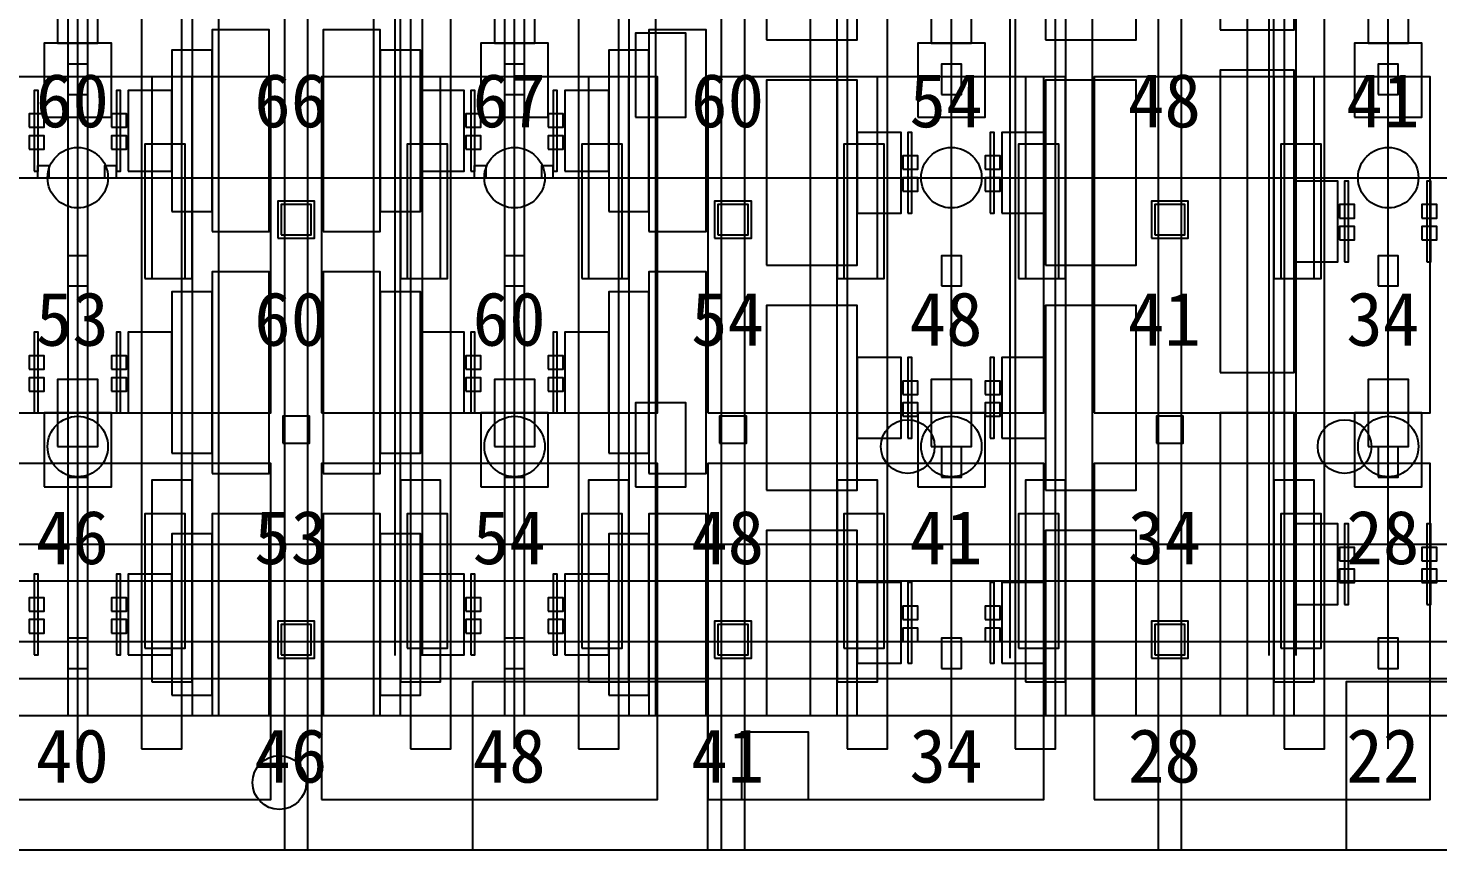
# Model space of a CAD drawing. Header units: metres. Extents: x -1640 to 1560, y -268 to 2338.
# Drawn here: x -152.22 to -110.28, y 1569 to 1593.45 of the extents above; entities that cross this region are included whole.
import ezdxf

# ---------------------------------------------------------------- set-up
doc = ezdxf.new("R2010")
doc.units = ezdxf.units.M
for name, color, linetype in [('1F_CHL', 4, 'Continuous'), ('1F_EHS_GAS_DETECTOR', 6, 'Continuous'), ('1F_EHS_SAFETY_SHOWER_EYEWASH_CONCEPT', 3, 'Continuous'), ('1F_PUMP', 2, 'Continuous'), ('1F_SCR', 3, 'Continuous'), ('1F_STRUCT_COLUMN', 8, 'Continuous'), ('1F_ZONE', 3, 'Continuous'), ('2F_CSF_LATERAL_RACK_CONCEPT', 9, 'Continuous'), ('2F_EHS_GAS_DETECTOR', 6, 'Continuous'), ('2F_RFG', 5, 'Continuous'), ('2F_STRUCT_COLUMN', 8, 'Continuous'), ('2F_VMB', 6, 'Continuous'), ('2F_ZONE', 3, 'Continuous'), ('3F_CLEANROOM_OVERHEAD_PIPE_DUCT_CONCEPT', 9, 'Continuous'), ('3F_CMP', 5, 'Continuous'), ('3F_EHS_EGRESS_DIST_M', 2, 'Continuous'), ('3F_EHS_SAFETY_SHOWER_EYEWASH_CONCEPT', 3, 'Continuous'), ('3F_ETCH', 2, 'Continuous'), ('3F_FOUP', 5, 'Continuous'), ('3F_OHT', 9, 'Continuous'), ('3F_OHTV', 1, 'Continuous'), ('3F_STRUCT_COLUMN', 8, 'Continuous'), ('3F_TBAR', 6, 'Continuous'), ('3F_WET', 6, 'Continuous'), ('3F_ZONE', 3, 'Continuous'), ('4F_FFU', 1, 'Continuous'), ('4F_STRUCT_PLENUM_TRUSS_CONCEPT', 9, 'Continuous'), ('4F_ZONE', 3, 'Continuous'), ('5F_CHL', 4, 'Continuous'), ('5F_EHS_GAS_DETECTOR', 6, 'Continuous'), ('5F_EHS_SAFETY_SHOWER_EYEWASH_CONCEPT', 3, 'Continuous'), ('5F_PUMP', 2, 'Continuous'), ('5F_SCR', 3, 'Continuous'), ('5F_STRUCT_COLUMN', 8, 'Continuous'), ('5F_ZONE', 3, 'Continuous'), ('6F_CSF_LATERAL_RACK_CONCEPT', 9, 'Continuous'), ('6F_EHS_GAS_DETECTOR', 6, 'Continuous'), ('6F_RFG', 5, 'Continuous'), ('6F_STRUCT_COLUMN', 8, 'Continuous'), ('6F_VMB', 6, 'Continuous'), ('6F_ZONE', 3, 'Continuous'), ('7F_CLEANROOM_OVERHEAD_PIPE_DUCT_CONCEPT', 9, 'Continuous'), ('7F_CMP', 5, 'Continuous'), ('7F_EHS_EGRESS_DIST_M', 2, 'Continuous'), ('7F_EHS_SAFETY_SHOWER_EYEWASH_CONCEPT', 3, 'Continuous'), ('7F_ETCH', 2, 'Continuous'), ('7F_FOUP', 5, 'Continuous'), ('7F_OHT', 9, 'Continuous'), ('7F_OHTV', 1, 'Continuous'), ('7F_STRUCT_COLUMN', 8, 'Continuous'), ('7F_TBAR', 6, 'Continuous'), ('7F_WET', 6, 'Continuous'), ('7F_ZONE', 3, 'Continuous'), ('8F_FFU', 1, 'Continuous'), ('8F_STRUCT_PLENUM_TRUSS_CONCEPT', 9, 'Continuous'), ('8F_ZONE', 3, 'Continuous'), ('EHS_GAS_SUPPLY', 3, 'Continuous'), ('EHS_PROCESS_EXHAUST', 1, 'Continuous'), ('EHS_TREATED_EXHAUST', 30, 'Continuous'), ('RF_RSC', 4, 'Continuous'), ('RF_STACK', 2, 'Continuous'), ('UTIL_ELEC.LV_CONCEPT', 2, 'Continuous'), ('UTIL_GAS.SPEC_CONCEPT', 3, 'Continuous'), ('UTIL_PCW.R_CONCEPT', 1, 'Continuous'), ('UTIL_PCW.S_CONCEPT', 6, 'Continuous'), ('UTIL_UPW.R_CONCEPT', 2, 'Continuous'), ('UTIL_UPW.S_CONCEPT', 1, 'Continuous'), ('UTIL_WW.AA_CONCEPT', 3, 'Continuous'), ('UTIL_WW.F_CONCEPT', 2, 'Continuous'), ('UTIL_WW.ORG_CONCEPT', 4, 'Continuous')]:
    doc.layers.add(name, color=color, linetype=linetype)

msp = doc.modelspace()

# ---------------------------------------------------------------- linework, layer by layer
at = {"layer": '1F_CHL'}
for points in [[(-134.15, 1590.8), (-132.65, 1590.8), (-132.65, 1593.3), (-134.15, 1593.3)], [(-134.15, 1579.8), (-132.65, 1579.8), (-132.65, 1582.3), (-134.15, 1582.3)]]:
    msp.add_lwpolyline(points, close=True, dxfattribs=at)
at = {"layer": '1F_EHS_GAS_DETECTOR'}
for centre in [(-150.75, 1581), (-137.75, 1581), (-124.75, 1581), (-111.75, 1581)]:
    msp.add_circle(centre, 0.9, dxfattribs=at)
at = {"layer": '1F_EHS_SAFETY_SHOWER_EYEWASH_CONCEPT'}
msp.add_circle((-144.75, 1571), 0.8, dxfattribs=at)
at = {"layer": '1F_PUMP'}
for points in [[(-148.75, 1586), (-147.55, 1586), (-147.55, 1590), (-148.75, 1590)], [(-140.95, 1586), (-139.75, 1586), (-139.75, 1590), (-140.95, 1590)], [(-135.75, 1586), (-134.55, 1586), (-134.55, 1590), (-135.75, 1590)], [(-127.95, 1586), (-126.75, 1586), (-126.75, 1590), (-127.95, 1590)], [(-122.75, 1586), (-121.55, 1586), (-121.55, 1590), (-122.75, 1590)], [(-114.95, 1586), (-113.75, 1586), (-113.75, 1590), (-114.95, 1590)], [(-148.75, 1575), (-147.55, 1575), (-147.55, 1579), (-148.75, 1579)], [(-140.95, 1575), (-139.75, 1575), (-139.75, 1579), (-140.95, 1579)], [(-135.75, 1575), (-134.55, 1575), (-134.55, 1579), (-135.75, 1579)], [(-127.95, 1575), (-126.75, 1575), (-126.75, 1579), (-127.95, 1579)], [(-122.75, 1575), (-121.55, 1575), (-121.55, 1579), (-122.75, 1579)], [(-114.95, 1575), (-113.75, 1575), (-113.75, 1579), (-114.95, 1579)]]:
    msp.add_lwpolyline(points, close=True, dxfattribs=at)
at = {"layer": '1F_SCR'}
for points in [[(-151.75, 1590.8), (-149.75, 1590.8), (-149.75, 1593), (-151.75, 1593)], [(-138.75, 1590.8), (-136.75, 1590.8), (-136.75, 1593), (-138.75, 1593)], [(-125.75, 1590.8), (-123.75, 1590.8), (-123.75, 1593), (-125.75, 1593)], [(-112.75, 1590.8), (-110.75, 1590.8), (-110.75, 1593), (-112.75, 1593)], [(-151.75, 1579.8), (-149.75, 1579.8), (-149.75, 1582), (-151.75, 1582)], [(-138.75, 1579.8), (-136.75, 1579.8), (-136.75, 1582), (-138.75, 1582)], [(-125.75, 1579.8), (-123.75, 1579.8), (-123.75, 1582), (-125.75, 1582)], [(-112.75, 1579.8), (-110.75, 1579.8), (-110.75, 1582), (-112.75, 1582)]]:
    msp.add_lwpolyline(points, close=True, dxfattribs=at)
at = {"layer": '1F_STRUCT_COLUMN'}
for points in [[(-144.8, 1587.2), (-143.7, 1587.2), (-143.7, 1588.3), (-144.8, 1588.3)], [(-131.8, 1587.2), (-130.7, 1587.2), (-130.7, 1588.3), (-131.8, 1588.3)], [(-118.8, 1587.2), (-117.7, 1587.2), (-117.7, 1588.3), (-118.8, 1588.3)], [(-144.8, 1574.7), (-143.7, 1574.7), (-143.7, 1575.8), (-144.8, 1575.8)], [(-131.8, 1574.7), (-130.7, 1574.7), (-130.7, 1575.8), (-131.8, 1575.8)], [(-118.8, 1574.7), (-117.7, 1574.7), (-117.7, 1575.8), (-118.8, 1575.8)]]:
    msp.add_lwpolyline(points, close=True, dxfattribs=at)
at = {"layer": '1F_ZONE'}
msp.add_lwpolyline([(-283, 1569), (-57.5, 1569), (-57.5, 1723), (-283, 1723)], close=True, dxfattribs=at)
at = {"layer": '2F_CSF_LATERAL_RACK_CONCEPT'}
for points in [[(-147.35, 1573), (-146.55, 1573), (-146.55, 1719), (-147.35, 1719)], [(-141.95, 1573), (-141.15, 1573), (-141.15, 1719), (-141.95, 1719)], [(-134.35, 1573), (-133.55, 1573), (-133.55, 1719), (-134.35, 1719)], [(-128.95, 1573), (-128.15, 1573), (-128.15, 1719), (-128.95, 1719)], [(-121.35, 1573), (-120.55, 1573), (-120.55, 1719), (-121.35, 1719)], [(-115.95, 1573), (-115.15, 1573), (-115.15, 1719), (-115.95, 1719)]]:
    msp.add_lwpolyline(points, close=True, dxfattribs=at)
at = {"layer": '2F_EHS_GAS_DETECTOR'}
for centre in [(-150.75, 1589), (-137.75, 1589), (-124.75, 1589), (-111.75, 1589)]:
    msp.add_circle(centre, 0.9, dxfattribs=at)
at = {"layer": '2F_RFG'}
for points in [[(-148.55, 1586), (-147.35, 1586), (-147.35, 1592), (-148.55, 1592)], [(-141.15, 1586), (-139.95, 1586), (-139.95, 1592), (-141.15, 1592)], [(-135.55, 1586), (-134.35, 1586), (-134.35, 1592), (-135.55, 1592)], [(-128.15, 1586), (-126.95, 1586), (-126.95, 1592), (-128.15, 1592)], [(-122.55, 1586), (-121.35, 1586), (-121.35, 1592), (-122.55, 1592)], [(-115.15, 1586), (-113.95, 1586), (-113.95, 1592), (-115.15, 1592)], [(-148.55, 1574), (-147.35, 1574), (-147.35, 1580), (-148.55, 1580)], [(-141.15, 1574), (-139.95, 1574), (-139.95, 1580), (-141.15, 1580)], [(-135.55, 1574), (-134.35, 1574), (-134.35, 1580), (-135.55, 1580)], [(-128.15, 1574), (-126.95, 1574), (-126.95, 1580), (-128.15, 1580)], [(-122.55, 1574), (-121.35, 1574), (-121.35, 1580), (-122.55, 1580)], [(-115.15, 1574), (-113.95, 1574), (-113.95, 1580), (-115.15, 1580)]]:
    msp.add_lwpolyline(points, close=True, dxfattribs=at)
at = {"layer": '2F_STRUCT_COLUMN'}
for points in [[(-144.7, 1587.3), (-143.8, 1587.3), (-143.8, 1588.2), (-144.7, 1588.2)], [(-131.7, 1587.3), (-130.8, 1587.3), (-130.8, 1588.2), (-131.7, 1588.2)], [(-118.7, 1587.3), (-117.8, 1587.3), (-117.8, 1588.2), (-118.7, 1588.2)], [(-144.7, 1574.8), (-143.8, 1574.8), (-143.8, 1575.7), (-144.7, 1575.7)], [(-131.7, 1574.8), (-130.8, 1574.8), (-130.8, 1575.7), (-131.7, 1575.7)], [(-118.7, 1574.8), (-117.8, 1574.8), (-117.8, 1575.7), (-118.7, 1575.7)]]:
    msp.add_lwpolyline(points, close=True, dxfattribs=at)
at = {"layer": '2F_VMB'}
for points in [[(-151.35, 1593), (-150.15, 1593), (-150.15, 1595), (-151.35, 1595)], [(-138.35, 1593), (-137.15, 1593), (-137.15, 1595), (-138.35, 1595)], [(-125.35, 1593), (-124.15, 1593), (-124.15, 1595), (-125.35, 1595)], [(-112.35, 1593), (-111.15, 1593), (-111.15, 1595), (-112.35, 1595)], [(-151.35, 1581), (-150.15, 1581), (-150.15, 1583), (-151.35, 1583)], [(-138.35, 1581), (-137.15, 1581), (-137.15, 1583), (-138.35, 1583)], [(-125.35, 1581), (-124.15, 1581), (-124.15, 1583), (-125.35, 1583)], [(-112.35, 1581), (-111.15, 1581), (-111.15, 1583), (-112.35, 1583)]]:
    msp.add_lwpolyline(points, close=True, dxfattribs=at)
at = {"layer": '2F_ZONE'}
msp.add_lwpolyline([(-283, 1569), (-57.5, 1569), (-57.5, 1723), (-283, 1723)], close=True, dxfattribs=at)
at = {"layer": '3F_CLEANROOM_OVERHEAD_PIPE_DUCT_CONCEPT'}
for points in [[(-148.85, 1572), (-147.65, 1572), (-147.65, 1720), (-148.85, 1720)], [(-140.85, 1572), (-139.65, 1572), (-139.65, 1720), (-140.85, 1720)], [(-135.85, 1572), (-134.65, 1572), (-134.65, 1720), (-135.85, 1720)], [(-127.85, 1572), (-126.65, 1572), (-126.65, 1720), (-127.85, 1720)], [(-122.85, 1572), (-121.65, 1572), (-121.65, 1720), (-122.85, 1720)], [(-114.85, 1572), (-113.65, 1572), (-113.65, 1720), (-114.85, 1720)]]:
    msp.add_lwpolyline(points, close=True, dxfattribs=at)
at = {"layer": '3F_CMP'}
for points in [[(-130.25, 1593.1), (-127.55, 1593.1), (-127.55, 1598.6), (-130.25, 1598.6)], [(-121.95, 1593.1), (-119.25, 1593.1), (-119.25, 1598.6), (-121.95, 1598.6)], [(-130.25, 1586.4), (-127.55, 1586.4), (-127.55, 1591.9), (-130.25, 1591.9)], [(-121.95, 1586.4), (-119.25, 1586.4), (-119.25, 1591.9), (-121.95, 1591.9)], [(-127.55, 1587.95), (-126.25, 1587.95), (-126.25, 1590.35), (-127.55, 1590.35)], [(-123.25, 1587.95), (-121.95, 1587.95), (-121.95, 1590.35), (-123.25, 1590.35)], [(-130.25, 1579.7), (-127.55, 1579.7), (-127.55, 1585.2), (-130.25, 1585.2)], [(-121.95, 1579.7), (-119.25, 1579.7), (-119.25, 1585.2), (-121.95, 1585.2)], [(-127.55, 1581.25), (-126.25, 1581.25), (-126.25, 1583.65), (-127.55, 1583.65)], [(-123.25, 1581.25), (-121.95, 1581.25), (-121.95, 1583.65), (-123.25, 1583.65)], [(-130.25, 1573), (-127.55, 1573), (-127.55, 1578.5), (-130.25, 1578.5)], [(-121.95, 1573), (-119.25, 1573), (-119.25, 1578.5), (-121.95, 1578.5)], [(-127.55, 1574.55), (-126.25, 1574.55), (-126.25, 1576.95), (-127.55, 1576.95)], [(-123.25, 1574.55), (-121.95, 1574.55), (-121.95, 1576.95), (-123.25, 1576.95)]]:
    msp.add_lwpolyline(points, close=True, dxfattribs=at)
at = {"layer": '3F_EHS_SAFETY_SHOWER_EYEWASH_CONCEPT'}
for centre in [(-126.05, 1581), (-113.05, 1581)]:
    msp.add_circle(centre, 0.8, dxfattribs=at)
at = {"layer": '3F_ETCH'}
for points in [[(-146.75, 1587.4), (-145.05, 1587.4), (-145.05, 1593.4), (-146.75, 1593.4)], [(-143.45, 1587.4), (-141.75, 1587.4), (-141.75, 1593.4), (-143.45, 1593.4)], [(-133.75, 1587.4), (-132.05, 1587.4), (-132.05, 1593.4), (-133.75, 1593.4)], [(-147.95, 1588), (-146.75, 1588), (-146.75, 1592.8), (-147.95, 1592.8)], [(-141.75, 1588), (-140.55, 1588), (-140.55, 1592.8), (-141.75, 1592.8)], [(-134.95, 1588), (-133.75, 1588), (-133.75, 1592.8), (-134.95, 1592.8)], [(-149.25, 1589.2), (-147.95, 1589.2), (-147.95, 1591.6), (-149.25, 1591.6)], [(-140.55, 1589.2), (-139.25, 1589.2), (-139.25, 1591.6), (-140.55, 1591.6)], [(-136.25, 1589.2), (-134.95, 1589.2), (-134.95, 1591.6), (-136.25, 1591.6)], [(-146.75, 1580.2), (-145.05, 1580.2), (-145.05, 1586.2), (-146.75, 1586.2)], [(-143.45, 1580.2), (-141.75, 1580.2), (-141.75, 1586.2), (-143.45, 1586.2)], [(-133.75, 1580.2), (-132.05, 1580.2), (-132.05, 1586.2), (-133.75, 1586.2)], [(-147.95, 1580.8), (-146.75, 1580.8), (-146.75, 1585.6), (-147.95, 1585.6)], [(-141.75, 1580.8), (-140.55, 1580.8), (-140.55, 1585.6), (-141.75, 1585.6)], [(-134.95, 1580.8), (-133.75, 1580.8), (-133.75, 1585.6), (-134.95, 1585.6)], [(-149.25, 1582), (-147.95, 1582), (-147.95, 1584.4), (-149.25, 1584.4)], [(-140.55, 1582), (-139.25, 1582), (-139.25, 1584.4), (-140.55, 1584.4)], [(-136.25, 1582), (-134.95, 1582), (-134.95, 1584.4), (-136.25, 1584.4)], [(-146.75, 1573), (-145.05, 1573), (-145.05, 1579), (-146.75, 1579)], [(-143.45, 1573), (-141.75, 1573), (-141.75, 1579), (-143.45, 1579)], [(-133.75, 1573), (-132.05, 1573), (-132.05, 1579), (-133.75, 1579)], [(-147.95, 1573.6), (-146.75, 1573.6), (-146.75, 1578.4), (-147.95, 1578.4)], [(-141.75, 1573.6), (-140.55, 1573.6), (-140.55, 1578.4), (-141.75, 1578.4)], [(-134.95, 1573.6), (-133.75, 1573.6), (-133.75, 1578.4), (-134.95, 1578.4)], [(-149.25, 1574.8), (-147.95, 1574.8), (-147.95, 1577.2), (-149.25, 1577.2)], [(-140.55, 1574.8), (-139.25, 1574.8), (-139.25, 1577.2), (-140.55, 1577.2)], [(-136.25, 1574.8), (-134.95, 1574.8), (-134.95, 1577.2), (-136.25, 1577.2)]]:
    msp.add_lwpolyline(points, close=True, dxfattribs=at)
at = {"layer": '3F_FOUP'}
for points in [[(-152.2, 1590.5), (-151.75, 1590.5), (-151.75, 1590.9), (-152.2, 1590.9)], [(-149.75, 1590.5), (-149.3, 1590.5), (-149.3, 1590.9), (-149.75, 1590.9)], [(-139.2, 1590.5), (-138.75, 1590.5), (-138.75, 1590.9), (-139.2, 1590.9)], [(-136.75, 1590.5), (-136.3, 1590.5), (-136.3, 1590.9), (-136.75, 1590.9)], [(-152.2, 1589.85), (-151.75, 1589.85), (-151.75, 1590.25), (-152.2, 1590.25)], [(-149.75, 1589.85), (-149.3, 1589.85), (-149.3, 1590.25), (-149.75, 1590.25)], [(-139.2, 1589.85), (-138.75, 1589.85), (-138.75, 1590.25), (-139.2, 1590.25)], [(-136.75, 1589.85), (-136.3, 1589.85), (-136.3, 1590.25), (-136.75, 1590.25)], [(-126.2, 1589.25), (-125.75, 1589.25), (-125.75, 1589.65), (-126.2, 1589.65)], [(-123.75, 1589.25), (-123.3, 1589.25), (-123.3, 1589.65), (-123.75, 1589.65)], [(-126.2, 1588.6), (-125.75, 1588.6), (-125.75, 1589), (-126.2, 1589)], [(-123.75, 1588.6), (-123.3, 1588.6), (-123.3, 1589), (-123.75, 1589)], [(-113.2, 1587.8), (-112.75, 1587.8), (-112.75, 1588.2), (-113.2, 1588.2)], [(-110.75, 1587.8), (-110.3, 1587.8), (-110.3, 1588.2), (-110.75, 1588.2)], [(-113.2, 1587.15), (-112.75, 1587.15), (-112.75, 1587.55), (-113.2, 1587.55)], [(-110.75, 1587.15), (-110.3, 1587.15), (-110.3, 1587.55), (-110.75, 1587.55)], [(-152.2, 1583.3), (-151.75, 1583.3), (-151.75, 1583.7), (-152.2, 1583.7)], [(-149.75, 1583.3), (-149.3, 1583.3), (-149.3, 1583.7), (-149.75, 1583.7)], [(-139.2, 1583.3), (-138.75, 1583.3), (-138.75, 1583.7), (-139.2, 1583.7)], [(-136.75, 1583.3), (-136.3, 1583.3), (-136.3, 1583.7), (-136.75, 1583.7)], [(-152.2, 1582.65), (-151.75, 1582.65), (-151.75, 1583.05), (-152.2, 1583.05)], [(-149.75, 1582.65), (-149.3, 1582.65), (-149.3, 1583.05), (-149.75, 1583.05)], [(-139.2, 1582.65), (-138.75, 1582.65), (-138.75, 1583.05), (-139.2, 1583.05)], [(-136.75, 1582.65), (-136.3, 1582.65), (-136.3, 1583.05), (-136.75, 1583.05)], [(-126.2, 1582.55), (-125.75, 1582.55), (-125.75, 1582.95), (-126.2, 1582.95)], [(-123.75, 1582.55), (-123.3, 1582.55), (-123.3, 1582.95), (-123.75, 1582.95)], [(-126.2, 1581.9), (-125.75, 1581.9), (-125.75, 1582.3), (-126.2, 1582.3)], [(-123.75, 1581.9), (-123.3, 1581.9), (-123.3, 1582.3), (-123.75, 1582.3)], [(-113.2, 1577.6), (-112.75, 1577.6), (-112.75, 1578), (-113.2, 1578)], [(-110.75, 1577.6), (-110.3, 1577.6), (-110.3, 1578), (-110.75, 1578)], [(-113.2, 1576.95), (-112.75, 1576.95), (-112.75, 1577.35), (-113.2, 1577.35)], [(-110.75, 1576.95), (-110.3, 1576.95), (-110.3, 1577.35), (-110.75, 1577.35)], [(-152.2, 1576.1), (-151.75, 1576.1), (-151.75, 1576.5), (-152.2, 1576.5)], [(-149.75, 1576.1), (-149.3, 1576.1), (-149.3, 1576.5), (-149.75, 1576.5)], [(-139.2, 1576.1), (-138.75, 1576.1), (-138.75, 1576.5), (-139.2, 1576.5)], [(-136.75, 1576.1), (-136.3, 1576.1), (-136.3, 1576.5), (-136.75, 1576.5)], [(-126.2, 1575.85), (-125.75, 1575.85), (-125.75, 1576.25), (-126.2, 1576.25)], [(-123.75, 1575.85), (-123.3, 1575.85), (-123.3, 1576.25), (-123.75, 1576.25)], [(-152.2, 1575.45), (-151.75, 1575.45), (-151.75, 1575.85), (-152.2, 1575.85)], [(-149.75, 1575.45), (-149.3, 1575.45), (-149.3, 1575.85), (-149.75, 1575.85)], [(-139.2, 1575.45), (-138.75, 1575.45), (-138.75, 1575.85), (-139.2, 1575.85)], [(-136.75, 1575.45), (-136.3, 1575.45), (-136.3, 1575.85), (-136.75, 1575.85)], [(-126.2, 1575.2), (-125.75, 1575.2), (-125.75, 1575.6), (-126.2, 1575.6)], [(-123.75, 1575.2), (-123.3, 1575.2), (-123.3, 1575.6), (-123.75, 1575.6)]]:
    msp.add_lwpolyline(points, close=True, dxfattribs=at)
at = {"layer": '3F_OHT'}
for p, q in [((-150.75, 1572), (-150.75, 1642)), ((-137.75, 1572), (-137.75, 1642)), ((-124.75, 1572), (-124.75, 1642)), ((-111.75, 1572), (-111.75, 1642))]:
    msp.add_line(p, q, dxfattribs=at)
at = {"layer": '3F_OHTV'}
for points in [[(-151.05, 1591.48), (-150.45, 1591.48), (-150.45, 1592.38), (-151.05, 1592.38)], [(-138.05, 1591.48), (-137.45, 1591.48), (-137.45, 1592.38), (-138.05, 1592.38)], [(-125.05, 1591.48), (-124.45, 1591.48), (-124.45, 1592.38), (-125.05, 1592.38)], [(-112.05, 1591.48), (-111.45, 1591.48), (-111.45, 1592.38), (-112.05, 1592.38)], [(-151.05, 1585.78), (-150.45, 1585.78), (-150.45, 1586.68), (-151.05, 1586.68)], [(-138.05, 1585.78), (-137.45, 1585.78), (-137.45, 1586.68), (-138.05, 1586.68)], [(-125.05, 1585.78), (-124.45, 1585.78), (-124.45, 1586.68), (-125.05, 1586.68)], [(-112.05, 1585.78), (-111.45, 1585.78), (-111.45, 1586.68), (-112.05, 1586.68)], [(-151.05, 1580.09), (-150.45, 1580.09), (-150.45, 1580.99), (-151.05, 1580.99)], [(-138.05, 1580.09), (-137.45, 1580.09), (-137.45, 1580.99), (-138.05, 1580.99)], [(-125.05, 1580.09), (-124.45, 1580.09), (-124.45, 1580.99), (-125.05, 1580.99)], [(-112.05, 1580.09), (-111.45, 1580.09), (-111.45, 1580.99), (-112.05, 1580.99)], [(-151.05, 1574.4), (-150.45, 1574.4), (-150.45, 1575.3), (-151.05, 1575.3)], [(-138.05, 1574.4), (-137.45, 1574.4), (-137.45, 1575.3), (-138.05, 1575.3)], [(-125.05, 1574.4), (-124.45, 1574.4), (-124.45, 1575.3), (-125.05, 1575.3)], [(-112.05, 1574.4), (-111.45, 1574.4), (-111.45, 1575.3), (-112.05, 1575.3)]]:
    msp.add_lwpolyline(points, close=True, dxfattribs=at)
at = {"layer": '3F_STRUCT_COLUMN'}
for points in [[(-144.65, 1581.1), (-143.85, 1581.1), (-143.85, 1581.9), (-144.65, 1581.9)], [(-131.65, 1581.1), (-130.85, 1581.1), (-130.85, 1581.9), (-131.65, 1581.9)], [(-118.65, 1581.1), (-117.85, 1581.1), (-117.85, 1581.9), (-118.65, 1581.9)]]:
    msp.add_lwpolyline(points, close=True, dxfattribs=at)
at = {"layer": '3F_TBAR'}
for points in [[(-152.05, 1589.2), (-151.93, 1589.2), (-151.93, 1591.6), (-152.05, 1591.6)], [(-149.6, 1589.2), (-149.48, 1589.2), (-149.48, 1591.6), (-149.6, 1591.6)], [(-139.05, 1589.2), (-138.93, 1589.2), (-138.93, 1591.6), (-139.05, 1591.6)], [(-136.6, 1589.2), (-136.48, 1589.2), (-136.48, 1591.6), (-136.6, 1591.6)], [(-126.05, 1587.95), (-125.93, 1587.95), (-125.93, 1590.35), (-126.05, 1590.35)], [(-123.6, 1587.95), (-123.48, 1587.95), (-123.48, 1590.35), (-123.6, 1590.35)], [(-113.05, 1586.5), (-112.93, 1586.5), (-112.93, 1588.9), (-113.05, 1588.9)], [(-110.6, 1586.5), (-110.48, 1586.5), (-110.48, 1588.9), (-110.6, 1588.9)], [(-152.05, 1582), (-151.93, 1582), (-151.93, 1584.4), (-152.05, 1584.4)], [(-149.6, 1582), (-149.48, 1582), (-149.48, 1584.4), (-149.6, 1584.4)], [(-139.05, 1582), (-138.93, 1582), (-138.93, 1584.4), (-139.05, 1584.4)], [(-136.6, 1582), (-136.48, 1582), (-136.48, 1584.4), (-136.6, 1584.4)], [(-126.05, 1581.25), (-125.93, 1581.25), (-125.93, 1583.65), (-126.05, 1583.65)], [(-123.6, 1581.25), (-123.48, 1581.25), (-123.48, 1583.65), (-123.6, 1583.65)], [(-113.05, 1576.3), (-112.93, 1576.3), (-112.93, 1578.7), (-113.05, 1578.7)], [(-110.6, 1576.3), (-110.48, 1576.3), (-110.48, 1578.7), (-110.6, 1578.7)], [(-152.05, 1574.8), (-151.93, 1574.8), (-151.93, 1577.2), (-152.05, 1577.2)], [(-149.6, 1574.8), (-149.48, 1574.8), (-149.48, 1577.2), (-149.6, 1577.2)], [(-139.05, 1574.8), (-138.93, 1574.8), (-138.93, 1577.2), (-139.05, 1577.2)], [(-136.6, 1574.8), (-136.48, 1574.8), (-136.48, 1577.2), (-136.6, 1577.2)], [(-126.05, 1574.55), (-125.93, 1574.55), (-125.93, 1576.95), (-126.05, 1576.95)], [(-123.6, 1574.55), (-123.48, 1574.55), (-123.48, 1576.95), (-123.6, 1576.95)]]:
    msp.add_lwpolyline(points, close=True, dxfattribs=at)
at = {"layer": '3F_WET'}
for points in [[(-116.75, 1593.4), (-114.55, 1593.4), (-114.55, 1602.4), (-116.75, 1602.4)], [(-116.75, 1583.2), (-114.55, 1583.2), (-114.55, 1592.2), (-116.75, 1592.2)], [(-114.55, 1586.5), (-113.25, 1586.5), (-113.25, 1588.9), (-114.55, 1588.9)], [(-116.75, 1573), (-114.55, 1573), (-114.55, 1582), (-116.75, 1582)], [(-114.55, 1576.3), (-113.25, 1576.3), (-113.25, 1578.7), (-114.55, 1578.7)]]:
    msp.add_lwpolyline(points, close=True, dxfattribs=at)
at = {"layer": '3F_ZONE'}
msp.add_lwpolyline([(-283, 1569), (-57.5, 1569), (-57.5, 1723), (-283, 1723)], close=True, dxfattribs=at)
at = {"layer": '4F_FFU'}
for points in [[(-155, 1582), (-145, 1582), (-145, 1592), (-155, 1592)], [(-143.5, 1582), (-133.5, 1582), (-133.5, 1592), (-143.5, 1592)], [(-132, 1582), (-122, 1582), (-122, 1592), (-132, 1592)], [(-120.5, 1582), (-110.5, 1582), (-110.5, 1592), (-120.5, 1592)], [(-155, 1570.5), (-145, 1570.5), (-145, 1580.5), (-155, 1580.5)], [(-143.5, 1570.5), (-133.5, 1570.5), (-133.5, 1580.5), (-143.5, 1580.5)], [(-132, 1570.5), (-122, 1570.5), (-122, 1580.5), (-132, 1580.5)], [(-120.5, 1570.5), (-110.5, 1570.5), (-110.5, 1580.5), (-120.5, 1580.5)]]:
    msp.add_lwpolyline(points, close=True, dxfattribs=at)
at = {"layer": '4F_STRUCT_PLENUM_TRUSS_CONCEPT'}
for points in [[(-144.6, 1569), (-143.9, 1569), (-143.9, 1723), (-144.6, 1723)], [(-131.6, 1569), (-130.9, 1569), (-130.9, 1723), (-131.6, 1723)], [(-118.6, 1569), (-117.9, 1569), (-117.9, 1723), (-118.6, 1723)]]:
    msp.add_lwpolyline(points, close=True, dxfattribs=at)
at = {"layer": '4F_ZONE'}
msp.add_lwpolyline([(-283, 1569), (-57.5, 1569), (-57.5, 1723), (-283, 1723)], close=True, dxfattribs=at)
at = {"layer": '5F_CHL'}
for points in [[(-134.15, 1590.8), (-132.65, 1590.8), (-132.65, 1593.3), (-134.15, 1593.3)], [(-134.15, 1579.8), (-132.65, 1579.8), (-132.65, 1582.3), (-134.15, 1582.3)]]:
    msp.add_lwpolyline(points, close=True, dxfattribs=at)
at = {"layer": '5F_EHS_GAS_DETECTOR'}
for centre in [(-150.75, 1581), (-137.75, 1581), (-124.75, 1581), (-111.75, 1581)]:
    msp.add_circle(centre, 0.9, dxfattribs=at)
at = {"layer": '5F_EHS_SAFETY_SHOWER_EYEWASH_CONCEPT'}
msp.add_circle((-144.75, 1571), 0.8, dxfattribs=at)
at = {"layer": '5F_PUMP'}
for points in [[(-148.75, 1586), (-147.55, 1586), (-147.55, 1590), (-148.75, 1590)], [(-140.95, 1586), (-139.75, 1586), (-139.75, 1590), (-140.95, 1590)], [(-135.75, 1586), (-134.55, 1586), (-134.55, 1590), (-135.75, 1590)], [(-127.95, 1586), (-126.75, 1586), (-126.75, 1590), (-127.95, 1590)], [(-122.75, 1586), (-121.55, 1586), (-121.55, 1590), (-122.75, 1590)], [(-114.95, 1586), (-113.75, 1586), (-113.75, 1590), (-114.95, 1590)], [(-148.75, 1575), (-147.55, 1575), (-147.55, 1579), (-148.75, 1579)], [(-140.95, 1575), (-139.75, 1575), (-139.75, 1579), (-140.95, 1579)], [(-135.75, 1575), (-134.55, 1575), (-134.55, 1579), (-135.75, 1579)], [(-127.95, 1575), (-126.75, 1575), (-126.75, 1579), (-127.95, 1579)], [(-122.75, 1575), (-121.55, 1575), (-121.55, 1579), (-122.75, 1579)], [(-114.95, 1575), (-113.75, 1575), (-113.75, 1579), (-114.95, 1579)]]:
    msp.add_lwpolyline(points, close=True, dxfattribs=at)
at = {"layer": '5F_SCR'}
for points in [[(-151.75, 1590.8), (-149.75, 1590.8), (-149.75, 1593), (-151.75, 1593)], [(-138.75, 1590.8), (-136.75, 1590.8), (-136.75, 1593), (-138.75, 1593)], [(-125.75, 1590.8), (-123.75, 1590.8), (-123.75, 1593), (-125.75, 1593)], [(-112.75, 1590.8), (-110.75, 1590.8), (-110.75, 1593), (-112.75, 1593)], [(-151.75, 1579.8), (-149.75, 1579.8), (-149.75, 1582), (-151.75, 1582)], [(-138.75, 1579.8), (-136.75, 1579.8), (-136.75, 1582), (-138.75, 1582)], [(-125.75, 1579.8), (-123.75, 1579.8), (-123.75, 1582), (-125.75, 1582)], [(-112.75, 1579.8), (-110.75, 1579.8), (-110.75, 1582), (-112.75, 1582)]]:
    msp.add_lwpolyline(points, close=True, dxfattribs=at)
at = {"layer": '5F_STRUCT_COLUMN'}
for points in [[(-144.8, 1587.2), (-143.7, 1587.2), (-143.7, 1588.3), (-144.8, 1588.3)], [(-131.8, 1587.2), (-130.7, 1587.2), (-130.7, 1588.3), (-131.8, 1588.3)], [(-118.8, 1587.2), (-117.7, 1587.2), (-117.7, 1588.3), (-118.8, 1588.3)], [(-144.8, 1574.7), (-143.7, 1574.7), (-143.7, 1575.8), (-144.8, 1575.8)], [(-131.8, 1574.7), (-130.7, 1574.7), (-130.7, 1575.8), (-131.8, 1575.8)], [(-118.8, 1574.7), (-117.7, 1574.7), (-117.7, 1575.8), (-118.8, 1575.8)]]:
    msp.add_lwpolyline(points, close=True, dxfattribs=at)
at = {"layer": '5F_ZONE'}
msp.add_lwpolyline([(-283, 1569), (-57.5, 1569), (-57.5, 1723), (-283, 1723)], close=True, dxfattribs=at)
at = {"layer": '6F_CSF_LATERAL_RACK_CONCEPT'}
for points in [[(-147.35, 1573), (-146.55, 1573), (-146.55, 1719), (-147.35, 1719)], [(-141.95, 1573), (-141.15, 1573), (-141.15, 1719), (-141.95, 1719)], [(-134.35, 1573), (-133.55, 1573), (-133.55, 1719), (-134.35, 1719)], [(-128.95, 1573), (-128.15, 1573), (-128.15, 1719), (-128.95, 1719)], [(-121.35, 1573), (-120.55, 1573), (-120.55, 1719), (-121.35, 1719)], [(-115.95, 1573), (-115.15, 1573), (-115.15, 1719), (-115.95, 1719)]]:
    msp.add_lwpolyline(points, close=True, dxfattribs=at)
at = {"layer": '6F_EHS_GAS_DETECTOR'}
for centre in [(-150.75, 1589), (-137.75, 1589), (-124.75, 1589), (-111.75, 1589)]:
    msp.add_circle(centre, 0.9, dxfattribs=at)
at = {"layer": '6F_RFG'}
for points in [[(-148.55, 1586), (-147.35, 1586), (-147.35, 1592), (-148.55, 1592)], [(-141.15, 1586), (-139.95, 1586), (-139.95, 1592), (-141.15, 1592)], [(-135.55, 1586), (-134.35, 1586), (-134.35, 1592), (-135.55, 1592)], [(-128.15, 1586), (-126.95, 1586), (-126.95, 1592), (-128.15, 1592)], [(-122.55, 1586), (-121.35, 1586), (-121.35, 1592), (-122.55, 1592)], [(-115.15, 1586), (-113.95, 1586), (-113.95, 1592), (-115.15, 1592)], [(-148.55, 1574), (-147.35, 1574), (-147.35, 1580), (-148.55, 1580)], [(-141.15, 1574), (-139.95, 1574), (-139.95, 1580), (-141.15, 1580)], [(-135.55, 1574), (-134.35, 1574), (-134.35, 1580), (-135.55, 1580)], [(-128.15, 1574), (-126.95, 1574), (-126.95, 1580), (-128.15, 1580)], [(-122.55, 1574), (-121.35, 1574), (-121.35, 1580), (-122.55, 1580)], [(-115.15, 1574), (-113.95, 1574), (-113.95, 1580), (-115.15, 1580)]]:
    msp.add_lwpolyline(points, close=True, dxfattribs=at)
at = {"layer": '6F_STRUCT_COLUMN'}
for points in [[(-144.7, 1587.3), (-143.8, 1587.3), (-143.8, 1588.2), (-144.7, 1588.2)], [(-131.7, 1587.3), (-130.8, 1587.3), (-130.8, 1588.2), (-131.7, 1588.2)], [(-118.7, 1587.3), (-117.8, 1587.3), (-117.8, 1588.2), (-118.7, 1588.2)], [(-144.7, 1574.8), (-143.8, 1574.8), (-143.8, 1575.7), (-144.7, 1575.7)], [(-131.7, 1574.8), (-130.8, 1574.8), (-130.8, 1575.7), (-131.7, 1575.7)], [(-118.7, 1574.8), (-117.8, 1574.8), (-117.8, 1575.7), (-118.7, 1575.7)]]:
    msp.add_lwpolyline(points, close=True, dxfattribs=at)
at = {"layer": '6F_VMB'}
for points in [[(-151.35, 1593), (-150.15, 1593), (-150.15, 1595), (-151.35, 1595)], [(-138.35, 1593), (-137.15, 1593), (-137.15, 1595), (-138.35, 1595)], [(-125.35, 1593), (-124.15, 1593), (-124.15, 1595), (-125.35, 1595)], [(-112.35, 1593), (-111.15, 1593), (-111.15, 1595), (-112.35, 1595)], [(-151.35, 1581), (-150.15, 1581), (-150.15, 1583), (-151.35, 1583)], [(-138.35, 1581), (-137.15, 1581), (-137.15, 1583), (-138.35, 1583)], [(-125.35, 1581), (-124.15, 1581), (-124.15, 1583), (-125.35, 1583)], [(-112.35, 1581), (-111.15, 1581), (-111.15, 1583), (-112.35, 1583)]]:
    msp.add_lwpolyline(points, close=True, dxfattribs=at)
at = {"layer": '6F_ZONE'}
msp.add_lwpolyline([(-283, 1569), (-57.5, 1569), (-57.5, 1723), (-283, 1723)], close=True, dxfattribs=at)
at = {"layer": '7F_CLEANROOM_OVERHEAD_PIPE_DUCT_CONCEPT'}
for points in [[(-148.85, 1572), (-147.65, 1572), (-147.65, 1720), (-148.85, 1720)], [(-140.85, 1572), (-139.65, 1572), (-139.65, 1720), (-140.85, 1720)], [(-135.85, 1572), (-134.65, 1572), (-134.65, 1720), (-135.85, 1720)], [(-127.85, 1572), (-126.65, 1572), (-126.65, 1720), (-127.85, 1720)], [(-122.85, 1572), (-121.65, 1572), (-121.65, 1720), (-122.85, 1720)], [(-114.85, 1572), (-113.65, 1572), (-113.65, 1720), (-114.85, 1720)]]:
    msp.add_lwpolyline(points, close=True, dxfattribs=at)
at = {"layer": '7F_CMP'}
for points in [[(-130.25, 1593.1), (-127.55, 1593.1), (-127.55, 1598.6), (-130.25, 1598.6)], [(-121.95, 1593.1), (-119.25, 1593.1), (-119.25, 1598.6), (-121.95, 1598.6)], [(-130.25, 1586.4), (-127.55, 1586.4), (-127.55, 1591.9), (-130.25, 1591.9)], [(-121.95, 1586.4), (-119.25, 1586.4), (-119.25, 1591.9), (-121.95, 1591.9)], [(-127.55, 1587.95), (-126.25, 1587.95), (-126.25, 1590.35), (-127.55, 1590.35)], [(-123.25, 1587.95), (-121.95, 1587.95), (-121.95, 1590.35), (-123.25, 1590.35)], [(-130.25, 1579.7), (-127.55, 1579.7), (-127.55, 1585.2), (-130.25, 1585.2)], [(-121.95, 1579.7), (-119.25, 1579.7), (-119.25, 1585.2), (-121.95, 1585.2)], [(-127.55, 1581.25), (-126.25, 1581.25), (-126.25, 1583.65), (-127.55, 1583.65)], [(-123.25, 1581.25), (-121.95, 1581.25), (-121.95, 1583.65), (-123.25, 1583.65)], [(-130.25, 1573), (-127.55, 1573), (-127.55, 1578.5), (-130.25, 1578.5)], [(-121.95, 1573), (-119.25, 1573), (-119.25, 1578.5), (-121.95, 1578.5)], [(-127.55, 1574.55), (-126.25, 1574.55), (-126.25, 1576.95), (-127.55, 1576.95)], [(-123.25, 1574.55), (-121.95, 1574.55), (-121.95, 1576.95), (-123.25, 1576.95)]]:
    msp.add_lwpolyline(points, close=True, dxfattribs=at)
at = {"layer": '7F_EHS_SAFETY_SHOWER_EYEWASH_CONCEPT'}
for centre in [(-126.05, 1581), (-113.05, 1581)]:
    msp.add_circle(centre, 0.8, dxfattribs=at)
at = {"layer": '7F_ETCH'}
for points in [[(-146.75, 1587.4), (-145.05, 1587.4), (-145.05, 1593.4), (-146.75, 1593.4)], [(-143.45, 1587.4), (-141.75, 1587.4), (-141.75, 1593.4), (-143.45, 1593.4)], [(-133.75, 1587.4), (-132.05, 1587.4), (-132.05, 1593.4), (-133.75, 1593.4)], [(-147.95, 1588), (-146.75, 1588), (-146.75, 1592.8), (-147.95, 1592.8)], [(-141.75, 1588), (-140.55, 1588), (-140.55, 1592.8), (-141.75, 1592.8)], [(-134.95, 1588), (-133.75, 1588), (-133.75, 1592.8), (-134.95, 1592.8)], [(-149.25, 1589.2), (-147.95, 1589.2), (-147.95, 1591.6), (-149.25, 1591.6)], [(-140.55, 1589.2), (-139.25, 1589.2), (-139.25, 1591.6), (-140.55, 1591.6)], [(-136.25, 1589.2), (-134.95, 1589.2), (-134.95, 1591.6), (-136.25, 1591.6)], [(-146.75, 1580.2), (-145.05, 1580.2), (-145.05, 1586.2), (-146.75, 1586.2)], [(-143.45, 1580.2), (-141.75, 1580.2), (-141.75, 1586.2), (-143.45, 1586.2)], [(-133.75, 1580.2), (-132.05, 1580.2), (-132.05, 1586.2), (-133.75, 1586.2)], [(-147.95, 1580.8), (-146.75, 1580.8), (-146.75, 1585.6), (-147.95, 1585.6)], [(-141.75, 1580.8), (-140.55, 1580.8), (-140.55, 1585.6), (-141.75, 1585.6)], [(-134.95, 1580.8), (-133.75, 1580.8), (-133.75, 1585.6), (-134.95, 1585.6)], [(-149.25, 1582), (-147.95, 1582), (-147.95, 1584.4), (-149.25, 1584.4)], [(-140.55, 1582), (-139.25, 1582), (-139.25, 1584.4), (-140.55, 1584.4)], [(-136.25, 1582), (-134.95, 1582), (-134.95, 1584.4), (-136.25, 1584.4)], [(-146.75, 1573), (-145.05, 1573), (-145.05, 1579), (-146.75, 1579)], [(-143.45, 1573), (-141.75, 1573), (-141.75, 1579), (-143.45, 1579)], [(-133.75, 1573), (-132.05, 1573), (-132.05, 1579), (-133.75, 1579)], [(-147.95, 1573.6), (-146.75, 1573.6), (-146.75, 1578.4), (-147.95, 1578.4)], [(-141.75, 1573.6), (-140.55, 1573.6), (-140.55, 1578.4), (-141.75, 1578.4)], [(-134.95, 1573.6), (-133.75, 1573.6), (-133.75, 1578.4), (-134.95, 1578.4)], [(-149.25, 1574.8), (-147.95, 1574.8), (-147.95, 1577.2), (-149.25, 1577.2)], [(-140.55, 1574.8), (-139.25, 1574.8), (-139.25, 1577.2), (-140.55, 1577.2)], [(-136.25, 1574.8), (-134.95, 1574.8), (-134.95, 1577.2), (-136.25, 1577.2)]]:
    msp.add_lwpolyline(points, close=True, dxfattribs=at)
at = {"layer": '7F_FOUP'}
for points in [[(-152.2, 1590.5), (-151.75, 1590.5), (-151.75, 1590.9), (-152.2, 1590.9)], [(-149.75, 1590.5), (-149.3, 1590.5), (-149.3, 1590.9), (-149.75, 1590.9)], [(-139.2, 1590.5), (-138.75, 1590.5), (-138.75, 1590.9), (-139.2, 1590.9)], [(-136.75, 1590.5), (-136.3, 1590.5), (-136.3, 1590.9), (-136.75, 1590.9)], [(-152.2, 1589.85), (-151.75, 1589.85), (-151.75, 1590.25), (-152.2, 1590.25)], [(-149.75, 1589.85), (-149.3, 1589.85), (-149.3, 1590.25), (-149.75, 1590.25)], [(-139.2, 1589.85), (-138.75, 1589.85), (-138.75, 1590.25), (-139.2, 1590.25)], [(-136.75, 1589.85), (-136.3, 1589.85), (-136.3, 1590.25), (-136.75, 1590.25)], [(-126.2, 1589.25), (-125.75, 1589.25), (-125.75, 1589.65), (-126.2, 1589.65)], [(-123.75, 1589.25), (-123.3, 1589.25), (-123.3, 1589.65), (-123.75, 1589.65)], [(-126.2, 1588.6), (-125.75, 1588.6), (-125.75, 1589), (-126.2, 1589)], [(-123.75, 1588.6), (-123.3, 1588.6), (-123.3, 1589), (-123.75, 1589)], [(-113.2, 1587.8), (-112.75, 1587.8), (-112.75, 1588.2), (-113.2, 1588.2)], [(-110.75, 1587.8), (-110.3, 1587.8), (-110.3, 1588.2), (-110.75, 1588.2)], [(-113.2, 1587.15), (-112.75, 1587.15), (-112.75, 1587.55), (-113.2, 1587.55)], [(-110.75, 1587.15), (-110.3, 1587.15), (-110.3, 1587.55), (-110.75, 1587.55)], [(-152.2, 1583.3), (-151.75, 1583.3), (-151.75, 1583.7), (-152.2, 1583.7)], [(-149.75, 1583.3), (-149.3, 1583.3), (-149.3, 1583.7), (-149.75, 1583.7)], [(-139.2, 1583.3), (-138.75, 1583.3), (-138.75, 1583.7), (-139.2, 1583.7)], [(-136.75, 1583.3), (-136.3, 1583.3), (-136.3, 1583.7), (-136.75, 1583.7)], [(-152.2, 1582.65), (-151.75, 1582.65), (-151.75, 1583.05), (-152.2, 1583.05)], [(-149.75, 1582.65), (-149.3, 1582.65), (-149.3, 1583.05), (-149.75, 1583.05)], [(-139.2, 1582.65), (-138.75, 1582.65), (-138.75, 1583.05), (-139.2, 1583.05)], [(-136.75, 1582.65), (-136.3, 1582.65), (-136.3, 1583.05), (-136.75, 1583.05)], [(-126.2, 1582.55), (-125.75, 1582.55), (-125.75, 1582.95), (-126.2, 1582.95)], [(-123.75, 1582.55), (-123.3, 1582.55), (-123.3, 1582.95), (-123.75, 1582.95)], [(-126.2, 1581.9), (-125.75, 1581.9), (-125.75, 1582.3), (-126.2, 1582.3)], [(-123.75, 1581.9), (-123.3, 1581.9), (-123.3, 1582.3), (-123.75, 1582.3)], [(-113.2, 1577.6), (-112.75, 1577.6), (-112.75, 1578), (-113.2, 1578)], [(-110.75, 1577.6), (-110.3, 1577.6), (-110.3, 1578), (-110.75, 1578)], [(-113.2, 1576.95), (-112.75, 1576.95), (-112.75, 1577.35), (-113.2, 1577.35)], [(-110.75, 1576.95), (-110.3, 1576.95), (-110.3, 1577.35), (-110.75, 1577.35)], [(-152.2, 1576.1), (-151.75, 1576.1), (-151.75, 1576.5), (-152.2, 1576.5)], [(-149.75, 1576.1), (-149.3, 1576.1), (-149.3, 1576.5), (-149.75, 1576.5)], [(-139.2, 1576.1), (-138.75, 1576.1), (-138.75, 1576.5), (-139.2, 1576.5)], [(-136.75, 1576.1), (-136.3, 1576.1), (-136.3, 1576.5), (-136.75, 1576.5)], [(-126.2, 1575.85), (-125.75, 1575.85), (-125.75, 1576.25), (-126.2, 1576.25)], [(-123.75, 1575.85), (-123.3, 1575.85), (-123.3, 1576.25), (-123.75, 1576.25)], [(-152.2, 1575.45), (-151.75, 1575.45), (-151.75, 1575.85), (-152.2, 1575.85)], [(-149.75, 1575.45), (-149.3, 1575.45), (-149.3, 1575.85), (-149.75, 1575.85)], [(-139.2, 1575.45), (-138.75, 1575.45), (-138.75, 1575.85), (-139.2, 1575.85)], [(-136.75, 1575.45), (-136.3, 1575.45), (-136.3, 1575.85), (-136.75, 1575.85)], [(-126.2, 1575.2), (-125.75, 1575.2), (-125.75, 1575.6), (-126.2, 1575.6)], [(-123.75, 1575.2), (-123.3, 1575.2), (-123.3, 1575.6), (-123.75, 1575.6)]]:
    msp.add_lwpolyline(points, close=True, dxfattribs=at)
at = {"layer": '7F_OHT'}
for p, q in [((-150.75, 1572), (-150.75, 1642)), ((-137.75, 1572), (-137.75, 1642)), ((-124.75, 1572), (-124.75, 1642)), ((-111.75, 1572), (-111.75, 1642))]:
    msp.add_line(p, q, dxfattribs=at)
at = {"layer": '7F_OHTV'}
for points in [[(-151.05, 1591.48), (-150.45, 1591.48), (-150.45, 1592.38), (-151.05, 1592.38)], [(-138.05, 1591.48), (-137.45, 1591.48), (-137.45, 1592.38), (-138.05, 1592.38)], [(-125.05, 1591.48), (-124.45, 1591.48), (-124.45, 1592.38), (-125.05, 1592.38)], [(-112.05, 1591.48), (-111.45, 1591.48), (-111.45, 1592.38), (-112.05, 1592.38)], [(-151.05, 1585.78), (-150.45, 1585.78), (-150.45, 1586.68), (-151.05, 1586.68)], [(-138.05, 1585.78), (-137.45, 1585.78), (-137.45, 1586.68), (-138.05, 1586.68)], [(-125.05, 1585.78), (-124.45, 1585.78), (-124.45, 1586.68), (-125.05, 1586.68)], [(-112.05, 1585.78), (-111.45, 1585.78), (-111.45, 1586.68), (-112.05, 1586.68)], [(-151.05, 1580.09), (-150.45, 1580.09), (-150.45, 1580.99), (-151.05, 1580.99)], [(-138.05, 1580.09), (-137.45, 1580.09), (-137.45, 1580.99), (-138.05, 1580.99)], [(-125.05, 1580.09), (-124.45, 1580.09), (-124.45, 1580.99), (-125.05, 1580.99)], [(-112.05, 1580.09), (-111.45, 1580.09), (-111.45, 1580.99), (-112.05, 1580.99)], [(-151.05, 1574.4), (-150.45, 1574.4), (-150.45, 1575.3), (-151.05, 1575.3)], [(-138.05, 1574.4), (-137.45, 1574.4), (-137.45, 1575.3), (-138.05, 1575.3)], [(-125.05, 1574.4), (-124.45, 1574.4), (-124.45, 1575.3), (-125.05, 1575.3)], [(-112.05, 1574.4), (-111.45, 1574.4), (-111.45, 1575.3), (-112.05, 1575.3)]]:
    msp.add_lwpolyline(points, close=True, dxfattribs=at)
at = {"layer": '7F_STRUCT_COLUMN'}
for points in [[(-144.65, 1581.1), (-143.85, 1581.1), (-143.85, 1581.9), (-144.65, 1581.9)], [(-131.65, 1581.1), (-130.85, 1581.1), (-130.85, 1581.9), (-131.65, 1581.9)], [(-118.65, 1581.1), (-117.85, 1581.1), (-117.85, 1581.9), (-118.65, 1581.9)]]:
    msp.add_lwpolyline(points, close=True, dxfattribs=at)
at = {"layer": '7F_TBAR'}
for points in [[(-152.05, 1589.2), (-151.93, 1589.2), (-151.93, 1591.6), (-152.05, 1591.6)], [(-149.6, 1589.2), (-149.48, 1589.2), (-149.48, 1591.6), (-149.6, 1591.6)], [(-139.05, 1589.2), (-138.93, 1589.2), (-138.93, 1591.6), (-139.05, 1591.6)], [(-136.6, 1589.2), (-136.48, 1589.2), (-136.48, 1591.6), (-136.6, 1591.6)], [(-126.05, 1587.95), (-125.93, 1587.95), (-125.93, 1590.35), (-126.05, 1590.35)], [(-123.6, 1587.95), (-123.48, 1587.95), (-123.48, 1590.35), (-123.6, 1590.35)], [(-113.05, 1586.5), (-112.93, 1586.5), (-112.93, 1588.9), (-113.05, 1588.9)], [(-110.6, 1586.5), (-110.48, 1586.5), (-110.48, 1588.9), (-110.6, 1588.9)], [(-152.05, 1582), (-151.93, 1582), (-151.93, 1584.4), (-152.05, 1584.4)], [(-149.6, 1582), (-149.48, 1582), (-149.48, 1584.4), (-149.6, 1584.4)], [(-139.05, 1582), (-138.93, 1582), (-138.93, 1584.4), (-139.05, 1584.4)], [(-136.6, 1582), (-136.48, 1582), (-136.48, 1584.4), (-136.6, 1584.4)], [(-126.05, 1581.25), (-125.93, 1581.25), (-125.93, 1583.65), (-126.05, 1583.65)], [(-123.6, 1581.25), (-123.48, 1581.25), (-123.48, 1583.65), (-123.6, 1583.65)], [(-113.05, 1576.3), (-112.93, 1576.3), (-112.93, 1578.7), (-113.05, 1578.7)], [(-110.6, 1576.3), (-110.48, 1576.3), (-110.48, 1578.7), (-110.6, 1578.7)], [(-152.05, 1574.8), (-151.93, 1574.8), (-151.93, 1577.2), (-152.05, 1577.2)], [(-149.6, 1574.8), (-149.48, 1574.8), (-149.48, 1577.2), (-149.6, 1577.2)], [(-139.05, 1574.8), (-138.93, 1574.8), (-138.93, 1577.2), (-139.05, 1577.2)], [(-136.6, 1574.8), (-136.48, 1574.8), (-136.48, 1577.2), (-136.6, 1577.2)], [(-126.05, 1574.55), (-125.93, 1574.55), (-125.93, 1576.95), (-126.05, 1576.95)], [(-123.6, 1574.55), (-123.48, 1574.55), (-123.48, 1576.95), (-123.6, 1576.95)]]:
    msp.add_lwpolyline(points, close=True, dxfattribs=at)
at = {"layer": '7F_WET'}
for points in [[(-116.75, 1593.4), (-114.55, 1593.4), (-114.55, 1602.4), (-116.75, 1602.4)], [(-116.75, 1583.2), (-114.55, 1583.2), (-114.55, 1592.2), (-116.75, 1592.2)], [(-114.55, 1586.5), (-113.25, 1586.5), (-113.25, 1588.9), (-114.55, 1588.9)], [(-116.75, 1573), (-114.55, 1573), (-114.55, 1582), (-116.75, 1582)], [(-114.55, 1576.3), (-113.25, 1576.3), (-113.25, 1578.7), (-114.55, 1578.7)]]:
    msp.add_lwpolyline(points, close=True, dxfattribs=at)
at = {"layer": '7F_ZONE'}
msp.add_lwpolyline([(-283, 1569), (-57.5, 1569), (-57.5, 1723), (-283, 1723)], close=True, dxfattribs=at)
at = {"layer": '8F_FFU'}
for points in [[(-155, 1582), (-145, 1582), (-145, 1592), (-155, 1592)], [(-143.5, 1582), (-133.5, 1582), (-133.5, 1592), (-143.5, 1592)], [(-132, 1582), (-122, 1582), (-122, 1592), (-132, 1592)], [(-120.5, 1582), (-110.5, 1582), (-110.5, 1592), (-120.5, 1592)], [(-155, 1570.5), (-145, 1570.5), (-145, 1580.5), (-155, 1580.5)], [(-143.5, 1570.5), (-133.5, 1570.5), (-133.5, 1580.5), (-143.5, 1580.5)], [(-132, 1570.5), (-122, 1570.5), (-122, 1580.5), (-132, 1580.5)], [(-120.5, 1570.5), (-110.5, 1570.5), (-110.5, 1580.5), (-120.5, 1580.5)]]:
    msp.add_lwpolyline(points, close=True, dxfattribs=at)
at = {"layer": '8F_STRUCT_PLENUM_TRUSS_CONCEPT'}
for points in [[(-144.6, 1569), (-143.9, 1569), (-143.9, 1723), (-144.6, 1723)], [(-131.6, 1569), (-130.9, 1569), (-130.9, 1723), (-131.6, 1723)], [(-118.6, 1569), (-117.9, 1569), (-117.9, 1723), (-118.6, 1723)]]:
    msp.add_lwpolyline(points, close=True, dxfattribs=at)
at = {"layer": '8F_ZONE'}
msp.add_lwpolyline([(-283, 1569), (-57.5, 1569), (-57.5, 1723), (-283, 1723)], close=True, dxfattribs=at)
at = {"layer": 'EHS_GAS_SUPPLY'}
for points in [[(-149.95, 1589), (-149.6, 1589), (-149.6, 1589.35), (-149.95, 1589.35)], [(-149.95, 1589), (-149.6, 1589), (-149.6, 1589.35), (-149.95, 1589.35)], [(-136.95, 1589), (-136.6, 1589), (-136.6, 1589.35), (-136.95, 1589.35)], [(-136.95, 1589), (-136.6, 1589), (-136.6, 1589.35), (-136.95, 1589.35)]]:
    msp.add_lwpolyline(points, close=True, dxfattribs=at)
at = {"layer": 'EHS_PROCESS_EXHAUST'}
for points in [[(-151.95, 1589), (-151.6, 1589), (-151.6, 1589.35), (-151.95, 1589.35)], [(-151.95, 1589), (-151.6, 1589), (-151.6, 1589.35), (-151.95, 1589.35)], [(-138.95, 1589), (-138.6, 1589), (-138.6, 1589.35), (-138.95, 1589.35)], [(-138.95, 1589), (-138.6, 1589), (-138.6, 1589.35), (-138.95, 1589.35)]]:
    msp.add_lwpolyline(points, close=True, dxfattribs=at)
at = {"layer": 'EHS_TREATED_EXHAUST'}
for points in [[(-151.05, 1573), (-150.45, 1573), (-150.45, 1731), (-151.05, 1731)], [(-151.05, 1573), (-150.45, 1573), (-150.45, 1731), (-151.05, 1731)], [(-138.05, 1573), (-137.45, 1573), (-137.45, 1731), (-138.05, 1731)], [(-138.05, 1573), (-137.45, 1573), (-137.45, 1731), (-138.05, 1731)]]:
    msp.add_lwpolyline(points, close=True, dxfattribs=at)
at = {"layer": 'RF_RSC'}
for points in [[(-139, 1569), (-132, 1569), (-132, 1574), (-139, 1574)], [(-113, 1569), (-106, 1569), (-106, 1574), (-113, 1574)]]:
    msp.add_lwpolyline(points, close=True, dxfattribs=at)
at = {"layer": 'RF_STACK'}
msp.add_lwpolyline([(-131, 1570.5), (-129, 1570.5), (-129, 1572.5), (-131, 1572.5)], close=True, dxfattribs=at)
at = {"layer": 'UTIL_ELEC.LV_CONCEPT'}
msp.add_line((-123, 1574.7), (-123, 1731.3), dxfattribs=at)
msp.add_line((-123, 1574.7), (-123, 1731.3), dxfattribs=at)
at = {"layer": 'UTIL_GAS.SPEC_CONCEPT'}
msp.add_line((-277.3, 1589), (188.3, 1589), dxfattribs=at)
msp.add_line((-277.3, 1589), (188.3, 1589), dxfattribs=at)
at = {"layer": 'UTIL_PCW.R_CONCEPT'}
for p, q in [((-140.495, 1574.78), (-140.495, 1717.23)), ((-140.495, 1574.78), (-140.495, 1717.23)), ((-114.495, 1574.78), (-114.495, 1717.23)), ((-114.495, 1574.78), (-114.495, 1717.23))]:
    msp.add_line(p, q, dxfattribs=at)
at = {"layer": 'UTIL_PCW.S_CONCEPT'}
for p, q in [((-141.305, 1574.78), (-141.305, 1717.23)), ((-141.305, 1574.78), (-141.305, 1717.23)), ((-115.295, 1574.78), (-115.295, 1717.23)), ((-115.295, 1574.78), (-115.295, 1717.23))]:
    msp.add_line(p, q, dxfattribs=at)
at = {"layer": 'UTIL_UPW.R_CONCEPT'}
msp.add_line((-279.3, 1578.1), (188.3, 1578.1), dxfattribs=at)
msp.add_line((-279.3, 1578.1), (188.3, 1578.1), dxfattribs=at)
at = {"layer": 'UTIL_UPW.S_CONCEPT'}
msp.add_line((-279.3, 1577), (188.3, 1577), dxfattribs=at)
msp.add_line((-279.3, 1577), (188.3, 1577), dxfattribs=at)
at = {"layer": 'UTIL_WW.AA_CONCEPT'}
msp.add_line((-279.3, 1574.1), (188.3, 1574.1), dxfattribs=at)
at = {"layer": 'UTIL_WW.F_CONCEPT'}
msp.add_line((-279.3, 1573), (188.3, 1573), dxfattribs=at)
at = {"layer": 'UTIL_WW.ORG_CONCEPT'}
msp.add_line((-279.3, 1575.2), (188.3, 1575.2), dxfattribs=at)

# ---------------------------------------------------------------- texts
at = {"layer": '3F_EHS_EGRESS_DIST_M'}
for s, p in [('60', (-152, 1590.5)), ('66', (-145.5, 1590.5)), ('67', (-139, 1590.5)), ('60', (-132.5, 1590.5)), ('54', (-126, 1590.5)), ('48', (-119.5, 1590.5)), ('41', (-113, 1590.5)), ('53', (-152, 1584)), ('60', (-145.5, 1584)), ('60', (-139, 1584)), ('54', (-132.5, 1584)), ('48', (-126, 1584)), ('41', (-119.5, 1584)), ('34', (-113, 1584)), ('46', (-152, 1577.5)), ('53', (-145.5, 1577.5)), ('54', (-139, 1577.5)), ('48', (-132.5, 1577.5)), ('41', (-126, 1577.5)), ('34', (-119.5, 1577.5)), ('28', (-113, 1577.5)), ('40', (-152, 1571)), ('46', (-145.5, 1571)), ('48', (-139, 1571)), ('41', (-132.5, 1571)), ('34', (-126, 1571)), ('28', (-119.5, 1571)), ('22', (-113, 1571))]:
    msp.add_text(s, height=1.6, dxfattribs=at).set_placement(p)
at = {"layer": '7F_EHS_EGRESS_DIST_M'}
for s, p in [('60', (-152, 1590.5)), ('66', (-145.5, 1590.5)), ('67', (-139, 1590.5)), ('60', (-132.5, 1590.5)), ('54', (-126, 1590.5)), ('48', (-119.5, 1590.5)), ('41', (-113, 1590.5)), ('53', (-152, 1584)), ('60', (-145.5, 1584)), ('60', (-139, 1584)), ('54', (-132.5, 1584)), ('48', (-126, 1584)), ('41', (-119.5, 1584)), ('34', (-113, 1584)), ('46', (-152, 1577.5)), ('53', (-145.5, 1577.5)), ('54', (-139, 1577.5)), ('48', (-132.5, 1577.5)), ('41', (-126, 1577.5)), ('34', (-119.5, 1577.5)), ('28', (-113, 1577.5)), ('40', (-152, 1571)), ('46', (-145.5, 1571)), ('48', (-139, 1571)), ('41', (-132.5, 1571)), ('34', (-126, 1571)), ('28', (-119.5, 1571)), ('22', (-113, 1571))]:
    msp.add_text(s, height=1.6, dxfattribs=at).set_placement(p)

doc.saveas('drawing.dxf')
